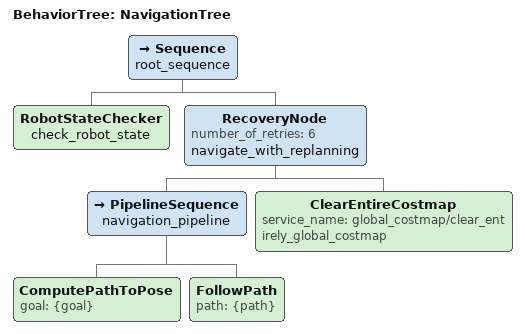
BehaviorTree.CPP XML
<!-- btdata/robot_bt.xml -->
<root main_tree_to_execute="NavigationTree">
  <BehaviorTree ID="NavigationTree">
    <Sequence name="root_sequence">
      <RobotStateChecker name="check_robot_state"/>
      <RecoveryNode number_of_retries="6" name="navigate_with_replanning">
        <PipelineSequence name="navigation_pipeline">
          <ComputePathToPose goal="{goal}"/>
          <FollowPath path="{path}"/>
        </PipelineSequence>
        <ClearEntireCostmap service_name="global_costmap/clear_entirely_global_costmap"/>
      </RecoveryNode>
    </Sequence>
  </BehaviorTree>
</root>
